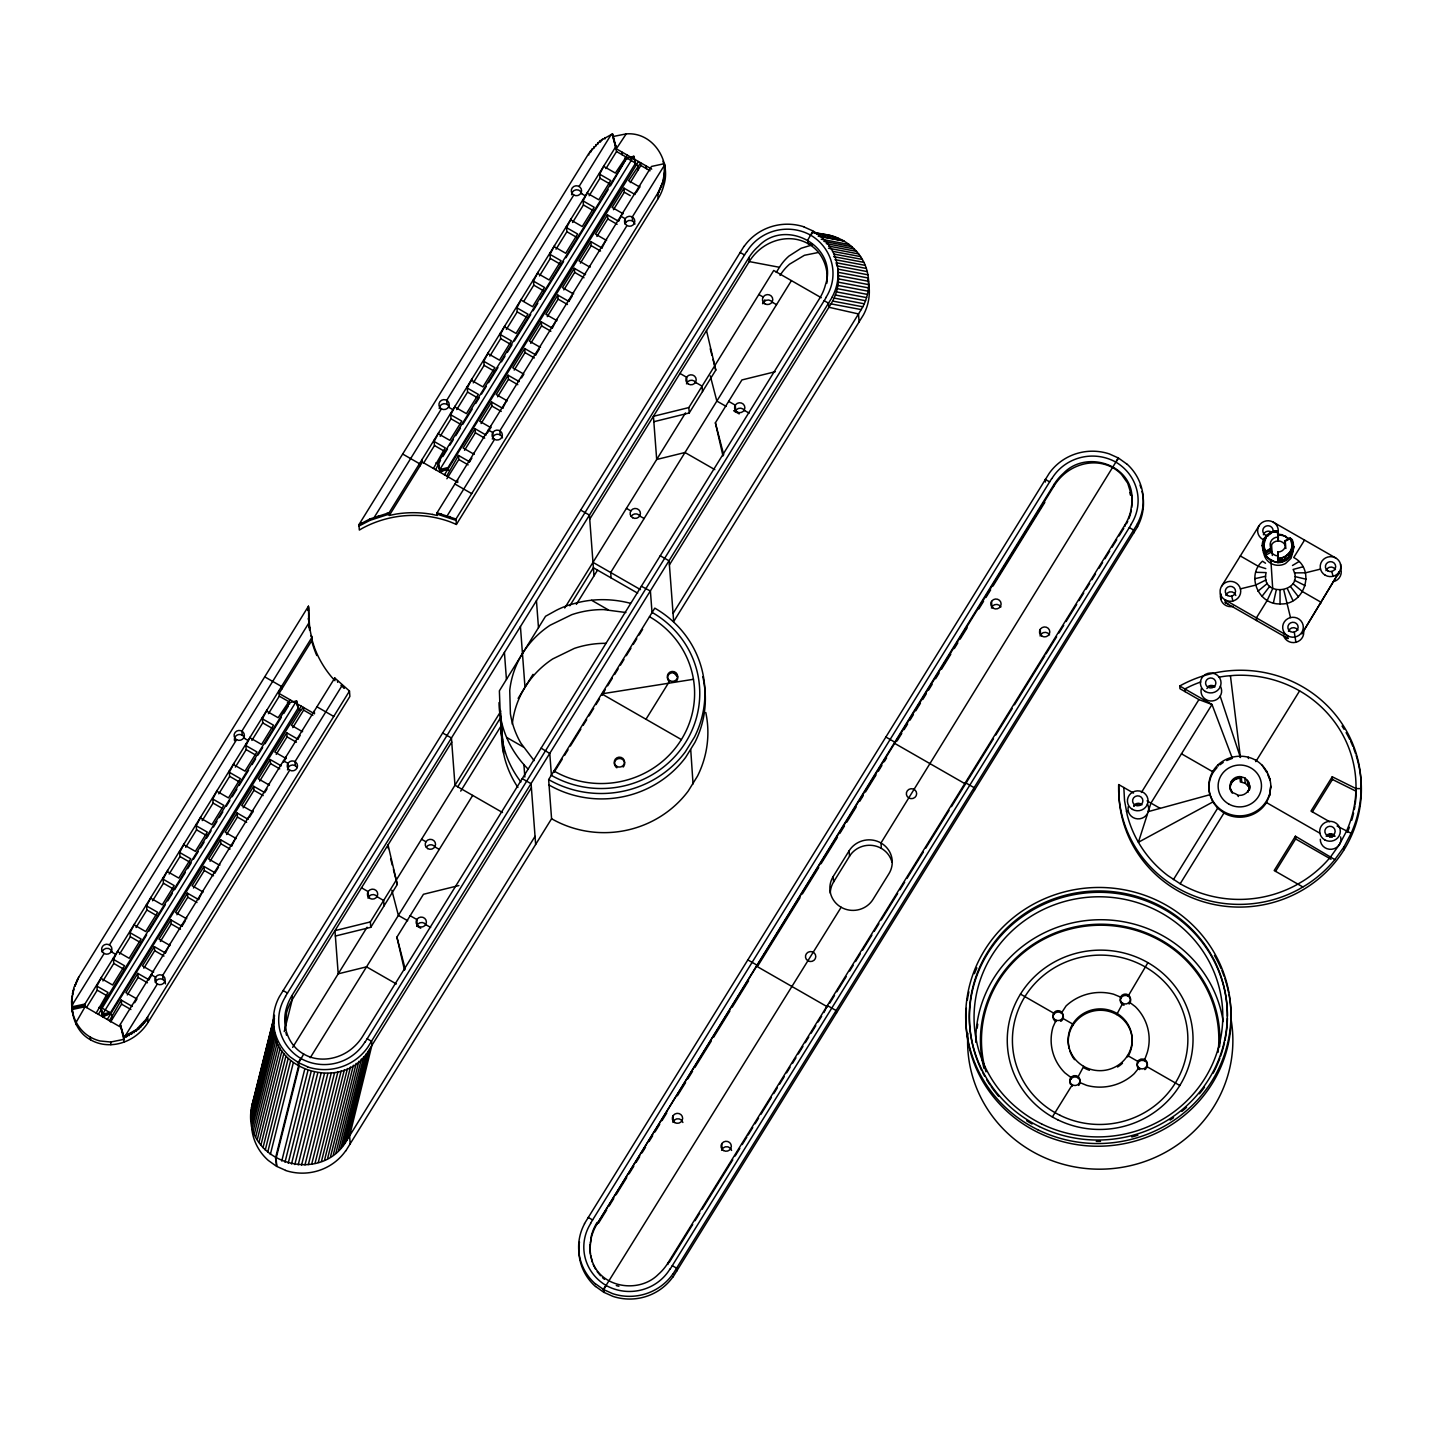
<?xml version="1.0" encoding="UTF-8"?>
<svg xmlns="http://www.w3.org/2000/svg" width="1433" height="1433" viewBox="0 0 1433 1433"><rect width="100%" height="100%" fill="white"/><g stroke="black" fill="none" stroke-linecap="round" stroke-linejoin="round"><path stroke-width="1.5" d="M1278.164 539.13L1278.254 532.771C1272.791 527.254 1261.112 538.414 1262.33 545.848L1263.834 546.313M1238.363 796.533C1237.933 793.201 1230.195 792.933 1232.255 791.553M1232.093 791.643L1231.269 790.586A9.744 9.404 -4.3 0 1 1239.957 776.561L1244.811 777.868L1248.304 781.361A9.744 9.404 -4.3 0 1 1239.635 795.387L1238.255 795.19M1241.444 778.656L1240.047 777.904A9.744 9.404 -4.3 0 0 1231.377 791.93L1232.201 793.004M1249.289 790.246A9.744 9.404 -4.3 0 0 1248.448 783.081L1248.716 786.753L1245.205 783.26L1240.351 781.952L1240.082 778.298A9.744 9.404 -4.3 0 0 1230.463 790.031M1284.702 541.584L1290.327 538.539L1292.118 545.418L1293.677 546.564C1293.533 554.84 1286.207 562.094 1277.931 562.13L1277.752 552.045A7.738 7.47 -4.3 0 0 1284.649 540.922L1290.291 537.859L1290.434 539.757M1278.308 541.155L1278.111 530.873A14.187 13.703 -4.3 0 0 1265.464 551.293L1265.769 555.144L1267.972 558.01L1274.259 561.611L1277.931 562.13M1277.806 552.726L1277.699 558.96C1277.305 564.1 1289.037 560.554 1284.828 557.204L1277.699 558.96L1282.356 560.375L1289.127 556.721L1291.545 553.765L1292.118 545.418M1278.057 537.787L1277.251 530.837M1263.906 551.956A14.706 14.205 -4.3 0 0 1265.303 555.395L1270.605 560.643L1277.931 562.632L1278.039 555.897A7.738 7.47 -4.3 0 1 1270.426 548.337A7.738 7.47 -4.3 0 1 1278.29 540.957L1278.415 534.222L1282.213 534.76L1288.733 538.503M1277.896 554.069L1277.788 560.178L1278.917 561.646M71.847 1005.447L71.74 998.604C70.754 1014.277 75.752 1031.885 90.494 1039.785A36.434 35.162 -4.3 0 0 100.22 1043.654C113.816 1046.95 128.522 1042.418 138.858 1033.247A49.618 47.88 -4.3 0 0 148.101 1022.302L349.885 696.438L349.473 691.046L334.767 677.988L120.3 1024.362L124.331 1041.988M589.984 1244.292L590.36 1254.036M589.984 1248.465L591.327 1235.837A50.603 48.829 -4.3 0 1 597.042 1222.51M605.944 168.61L616.53 151.522L612.518 133.878L600.194 140.792L588.73 153.564L358.931 524.657L359.343 530.067L362.262 528.329A104.269 100.615 -4.3 0 1 450.141 521.845L456.393 524.442L658.159 198.578L657.854 194.53L664.07 178.749L664.428 163.667L651.513 166.443L437.047 512.799L437.262 515.504L432.479 514.429M1132.034 500.422L1131.765 507.425M1133.521 793.076L1118.707 784.585L1118.636 786A121.303 117.058 -4.3 0 0 1298.782 889.356L1305.588 885.379A121.303 117.058 -4.3 0 0 1334.857 859.621L1343.903 846.993L1351.14 833.325A121.303 117.058 -4.3 0 0 1360.759 796.282L1361.153 788.634A121.303 117.058 -4.3 0 0 1181.007 685.279L1179.753 686.013L1179.95 688.7L1198.919 699.591L1211.996 704.499L1232.38 758.362L1226.738 760.529M1219.125 677.146A116.127 112.079 -4.3 0 1 1226.648 676.018L1234.225 675.391A116.127 112.079 -4.3 0 1 1355.994 788.58L1355.618 795.906A116.127 112.079 -4.3 0 1 1346.411 831.373L1339.479 844.449L1330.827 856.558A116.127 112.079 -4.3 0 1 1302.794 881.205L1296.274 885.021A116.127 112.079 -4.3 0 1 1180.183 883.749L1167.698 875.473A116.127 112.079 -4.3 0 1 1127.252 815.108L1124.547 800.689L1123.83 787.523M1329.645 821.754L1310.998 811.06L1332.242 776.776L1355.994 788.58L1355.815 798.611A116.127 112.079 -4.3 0 1 1355.206 804.074M535.046 836.353L346.911 1140.202C319.881 1188.19 238.308 1159.888 252.154 1104.628L274.509 1015.298M531.392 787.756L369.786 1048.759C344.78 1095.403 263.744 1069.681 274.402 1016.427L251.527 1107.852M669.408 564.889L831.015 303.886C837.374 293.604 839.881 280.993 837.714 269.082L867.896 274.796C870.082 286.707 867.574 299.336 861.197 309.6L673.062 613.467M308.597 619.611L308.489 618.286L309.635 628.335L308.453 606.213L78.654 977.306L73.853 987.642L71.847 999.947M308.453 606.213L308.346 610.852L308.238 609.509M500.69 727.068L504.219 750.534L501.102 732.478L500.798 712.9M501.693 728.233L501.586 736.311A77.077 74.373 -4.3 0 0 503.628 753.418L504.541 757.699A103.23 99.629 -4.3 0 0 517.904 787.434M826.859 283.232C828.417 271.482 824.906 258.943 816.631 250.309A37.473 36.165 -4.3 0 0 798.306 239.795C784.388 236.391 769.306 241.013 758.72 250.381A50.603 48.829 -4.3 0 0 749.244 261.576L589.733 519.176M1131.945 503.252L1130.583 511.706A50.603 48.829 -4.3 0 1 1124.869 525.033L667.85 1263.136A50.603 48.829 -4.3 0 1 658.392 1274.313C638.33 1294.626 598.098 1287.353 591.345 1258.102M72.42 1001.237L72.42 1012.2M456.393 524.442L455.981 519.033L657.765 193.168L662.565 182.851L664.679 171.87L664.787 173.232M1304.549 540.098L1293.712 557.544C1316.3 569.116 1304.836 605.729 1280.045 603.902C1258.479 604.887 1245.868 575.529 1262.509 561.199L1265.518 563.223M1271.161 548.911L1265.518 551.974L1263.745 545.095L1265.751 538.271L1264.425 538.199L1271.035 533.309L1270.014 533.434M1303.009 566.769L1293.121 569.456C1305.409 593.011 1259.679 598.295 1266.127 572.591L1255.648 572.286M1293.068 551.293L1290.99 558.368L1285.508 563.509A14.706 14.205 -4.3 0 1 1263.673 550.971M1291.652 550.165L1293.139 550.756L1293.677 546.564M1269.656 795.369L1270.749 786.305L1269.656 795.369L1266.45 802.552A30.971 29.878 -4.3 0 1 1223.961 813.03L1180.183 883.749M590.342 1242.823L591.435 1237.198A50.603 48.829 -4.3 0 1 597.149 1223.854L1054.169 485.769A50.603 48.829 -4.3 0 1 1063.626 474.574C1074.231 465.206 1089.313 460.584 1103.213 463.987A37.473 36.165 -4.3 0 1 1113.19 467.928A37.473 36.165 -4.3 0 1 1121.537 474.502L1127.717 483.208L1131.765 496.212M1291.814 552.117L1288.034 558.225L1291.581 548.946L1293.139 550.756M1273.382 602.988L1276.23 590.091M1131.318 510.255L1130.691 513.05A50.603 48.829 -4.3 0 1 1128.899 518.567M73.961 988.967L72.564 994.43L72.456 993.087M251.115 1111.13L274.008 1019.687M255.307 1095.224L274.473 1018.666M250.918 1114.408L273.81 1022.965M250.954 1117.704L273.846 1026.261M251.223 1120.982L274.097 1029.539M251.689 1124.224L274.581 1032.781M252.387 1127.431L275.279 1035.987M253.301 1130.583L276.175 1039.14M254.411 1133.682L277.303 1042.239M255.755 1136.674L278.629 1045.248M257.277 1139.593L280.169 1048.15M284.236 1031.563L292.225 999.661L451.735 742.061M258.997 1142.406L281.889 1050.962M260.913 1145.092L283.806 1053.649M263.009 1147.654L285.901 1056.211M265.266 1150.072L288.158 1058.629M267.684 1152.329L290.577 1060.886M270.335 1154.496L293.228 1063.053M281.764 1161.052L304.638 1069.609M284.988 1162.253L307.88 1070.809M288.212 1163.238L311.104 1071.794M291.49 1163.99L314.382 1072.547M294.822 1164.545L317.714 1073.102M298.189 1164.886L321.082 1073.442M301.575 1165.011L324.467 1073.568M304.978 1164.922L327.852 1073.478M308.346 1164.617L331.238 1073.174M311.713 1164.098L334.588 1072.654M315.027 1163.363L337.901 1071.938M318.287 1162.432L341.161 1070.988M321.476 1161.285L344.368 1069.842M324.592 1159.942L347.485 1068.499M327.62 1158.419L350.494 1066.976M330.521 1156.7L353.414 1065.256M333.316 1154.801L356.208 1063.358M335.985 1152.723L358.859 1061.28M338.493 1150.484L361.385 1059.041M340.857 1148.102L363.749 1056.658M343.06 1145.576L365.952 1054.133M345.102 1142.907L367.976 1051.482M346.911 1140.202L369.786 1048.759M252.154 1104.628L254.035 1098.287M1179.753 686.013L1211.996 704.499L1150.95 803.089L1138.393 842.264L1212.82 801.978L1217.638 808.212L1223.961 813.03M78.654 977.306L74.928 986.298L74.821 984.973M96.172 1013.095L107.994 992.478L96.925 986.137L101.456 977.306M98.375 1014.349L146.632 934.907M107.224 1019.436L301.217 706.164M109.445 1020.708L121.268 1000.109L132.32 1006.45L132.23 1005.106M433.411 468.448L445.233 447.848L434.163 441.489L438.695 432.676M435.614 469.719L440.522 460.298M444.463 474.789L638.455 161.517M446.684 476.061L458.506 455.461L469.576 461.802L471.887 458.076M303.706 1054.061C288.176 1045.463 281.513 1025.652 286.206 1008.957A50.603 48.829 -4.3 0 1 291.92 995.613L748.94 257.528A50.603 48.829 -4.3 0 1 758.415 246.333C785.409 217.458 838.663 246.243 825.462 284.809A50.603 48.829 -4.3 0 1 819.748 298.154L362.728 1036.238A50.603 48.829 -4.3 0 1 353.27 1047.433C340.123 1059.292 319.398 1063.196 303.706 1054.061L298.709 1062.802L299.013 1066.851L276.121 1158.294L276.73 1166.39L285.597 1170.349M812.583 244.559L808.266 243.753L807.961 239.705L812.977 230.964L804.11 227.005M1126.517 463.808L1118.671 458.202L1115.734 462.304L880.973 842.98A23.233 22.409 -4.3 0 1 888.944 873.7L873.019 899.405A23.233 22.409 -4.3 0 1 841.153 907.268L606.177 1285.24L603.83 1289.682L604.027 1292.387L612.894 1296.363A52.036 50.209 -4.3 0 0 672.883 1276.946M1115.734 462.304L1118.098 457.861L1109.232 453.885A52.036 50.209 -4.3 0 0 1049.225 473.302L584.467 1223.639M603.92 691.333L601.824 695.22L605.317 689.578M549.036 784.997A103.23 99.629 -4.3 0 0 685.673 757.341L694.933 742.384A103.23 99.629 -4.3 0 0 702.779 676.663M832.322 297.025L367.672 1047.433A52.036 50.209 -4.3 0 1 307.522 1066.886M1137.444 523.905L672.793 1274.313M1137.641 526.61L673.008 1277.018M71.883 1005.554L104.125 953.5A5.159 4.98 -4.3 0 0 111.935 949.273A5.159 4.98 -4.3 0 0 104.269 944.866A5.159 4.98 -4.3 0 0 104.125 953.5M109.427 944.92L236.57 739.679A5.159 4.98 -4.3 0 0 244.38 735.451A5.159 4.98 -4.3 0 0 236.732 731.063A5.159 4.98 -4.3 0 0 236.57 739.679M309.009 622.728L241.89 731.117L242.195 735.165M374.3 517.277L441.418 408.871A5.159 4.98 -4.3 0 0 449.228 404.643A5.159 4.98 -4.3 0 0 441.561 400.255A5.159 4.98 -4.3 0 0 441.418 408.871M573.773 195.013A5.159 4.98 -4.3 0 1 573.916 186.397A5.159 4.98 -4.3 0 1 581.583 190.786A5.159 4.98 -4.3 0 1 573.773 195.013L446.72 400.309L447.024 404.357M579.075 186.451L611.3 134.38M76.343 1024.9L76.182 1022.213L85.102 1006.736L84.905 1004.049L311.91 637.416L311.337 635.589L312.018 638.778M432.461 514.429A104.269 100.615 -4.3 0 0 396.278 514.035L389.31 515.432L389.113 512.745L616.118 146.13M118.008 950.581L113.476 959.411L124.546 965.752L112.616 985.008L101.546 978.667M134.559 923.855L130.027 932.686L141.097 939.027L129.167 958.283L118.097 951.924M151.11 897.13L146.578 905.943L157.648 912.302L145.718 931.557L134.648 925.199M167.661 870.386L163.129 879.217L174.181 885.576L162.269 904.814L151.199 898.473M184.212 843.661L179.68 852.492L190.732 858.833L178.82 878.089L167.751 871.748M200.763 816.935L196.231 825.766L207.283 832.107L195.372 851.363L184.302 845.022M217.297 790.21L212.783 799.041L223.835 805.382L211.923 824.638L200.853 818.279M233.848 763.484L229.334 772.297L240.386 778.656L228.474 797.912L217.404 791.553M250.399 736.741L245.885 745.572L256.937 751.931L245.025 771.169L233.955 764.828M266.95 710.016L262.436 718.847L273.488 725.188L261.576 744.444L250.506 738.102M455.246 405.933L450.714 414.764L461.784 421.105L449.855 440.361L438.785 434.02M471.797 379.208L467.265 388.038L478.335 394.38L466.406 413.635L455.336 407.294M488.348 352.482L483.817 361.313L494.887 367.654L482.957 386.91L471.887 380.551M504.9 325.757L500.368 334.57L511.42 340.929L499.508 360.185L488.438 353.826M521.451 299.013L516.919 307.844L527.971 314.203L516.059 333.441L504.989 327.1M538.002 272.288L533.47 281.119L544.522 287.46L532.61 306.716L521.54 300.375M554.535 245.562L550.021 254.393L561.073 260.734L549.161 279.99L538.091 273.649M571.086 218.837L566.572 227.668L577.624 234.009L565.713 253.265L554.643 246.906M587.637 192.112L583.124 200.925L594.176 207.283L582.264 226.539L571.194 220.18M604.189 165.368L599.675 174.199L610.727 180.558L598.815 199.796L587.745 193.455M311.91 637.416L312.107 640.121L279.077 693.465L314.49 713.777L314.275 711.073M389.31 515.432L422.341 462.089L422.144 459.402M86.482 1007.542L97.229 990.185L96.817 984.793M102.943 980.96L113.78 963.46L113.368 958.05M119.494 954.235L130.331 936.734L129.919 931.325M136.045 927.509L146.882 909.991L146.471 904.599M152.597 900.766L163.434 883.265L163.022 877.874M169.148 874.04L179.985 856.54L179.573 851.148M185.699 847.315L196.536 829.814L196.124 824.405M202.25 820.59L213.087 803.089L212.675 797.679M218.801 793.846L229.638 776.346L229.226 770.954M235.352 767.121L246.189 749.62L245.777 744.229M251.903 740.395L262.741 722.895L262.329 717.503M268.455 713.67L279.292 696.169L278.88 690.76M423.631 463.038L434.468 445.538L434.056 440.146M440.182 436.313L451.019 418.812L450.607 413.421M456.733 409.587L467.57 392.087L467.158 386.677M473.284 382.862L484.121 365.361L483.709 359.952M489.835 356.136L500.672 338.618L500.26 333.226M506.386 329.393L517.223 311.892L516.811 306.501M524.012 300.912L533.775 285.167L533.363 279.775M539.489 275.942L550.326 258.442L549.914 253.032M556.04 249.217L566.877 231.716L566.465 226.307M572.591 222.473L583.428 204.973L583.016 199.581M589.142 195.748L599.979 178.247L599.567 172.856M290.147 699.806L278.127 717.718L267.057 711.377M627.385 155.176L615.366 173.071L604.296 166.73M292.78 727.624L303.617 710.123L303.42 707.436L300.661 710.374L298.458 709.102L296.577 700.916L289.502 702.672L100.829 1007.381L102.8 1016.893L109.786 1013.794L111.989 1015.066L112.293 1019.114M449.228 470.436L447.024 469.164L440.038 472.245L438.068 462.734L626.74 158.024L633.816 156.287L635.697 164.455L637.9 165.726L638.204 169.775M148.978 931.128L165.386 904.635M167.733 900.838L172.408 893.278M174.754 889.499L185.305 872.464M187.651 868.667L191.162 862.988M193.509 859.209L198.202 851.632M200.548 847.852L204.059 842.174M206.406 838.395L211.081 830.818M213.427 827.038L216.938 821.36M219.285 817.58L222.814 811.902M226.324 806.224L229.835 800.545M232.182 796.748L236.875 789.189M239.204 785.391L248.59 770.255M252.101 764.577L255.611 758.899M257.958 755.119L262.651 747.542M264.998 743.763L281.405 717.27M283.752 713.491L288.427 705.914M442.851 456.5L447.544 448.941M449.89 445.161L453.401 439.483M455.748 435.686L460.441 428.127M462.787 424.329L472.156 409.193M475.666 403.515L479.195 397.837M481.524 394.057L486.217 386.48M488.563 382.701L497.932 367.565M501.46 361.886L504.971 356.208M507.318 352.411L511.993 344.851M514.34 341.054L530.747 314.561M533.094 310.782L537.787 303.205M540.116 299.425L563.563 261.576M565.91 257.797L608.094 189.658M610.44 185.878L626.74 158.024L635.589 163.111L447.024 469.164L439.949 470.902L438.176 464.077L435.954 462.805M298.351 707.741L109.786 1013.794L102.71 1015.549L100.937 1008.725L98.716 1007.453M152.346 974.118L148.871 979.724L137.819 973.383L125.889 992.621L136.959 998.98L134.648 1002.706M169.954 944.168L165.422 952.999L154.37 946.64L142.44 965.896L153.51 972.255L153.403 970.893M185.448 920.649L181.973 926.255L170.921 919.914L158.991 939.17L170.061 945.511M203.056 890.717L198.524 899.53L187.472 893.189L175.542 912.445L186.612 918.786L186.505 917.442M218.55 867.198L215.075 872.804L204.023 866.463L192.094 885.701L203.164 892.06M236.158 837.248L231.627 846.079L220.575 839.72L208.645 858.976L219.715 865.335L219.607 863.974M248.088 817.992L248.178 819.354L237.126 812.995L225.196 832.251L236.266 838.592M267.04 788.884L264.729 792.61L253.677 786.269L241.747 805.525L252.817 811.866L249.342 817.473M281.19 764.541L281.28 765.885L270.228 759.544L258.298 778.8L269.368 785.141L269.261 783.797M300.142 735.416L297.831 739.159L286.761 732.818L274.849 752.056L285.919 758.415L283.591 762.159M300.661 710.374L291.401 725.331L302.47 731.69L302.363 730.328M486.02 433.733L486.109 435.077L475.057 428.736L463.128 447.992L474.198 454.333L474.09 452.989M507.192 399.52L502.661 408.351L491.609 402.01L479.679 421.248L490.749 427.607L487.274 433.214M519.122 380.264L519.212 381.626L508.16 375.267L496.23 394.523L507.3 400.882M539.238 349.276L535.763 354.9L524.711 348.541L512.781 367.797L523.851 374.138L521.54 377.882M556.846 319.344L552.314 328.157L541.262 321.816L529.332 341.072L540.402 347.413L540.295 346.07M572.34 295.825L568.865 301.432L557.813 295.091L545.883 314.346L556.953 320.687M585.327 273.363L585.416 274.706L574.364 268.347L562.435 287.603L573.505 293.962L573.397 292.601M606.499 239.15L601.967 247.981L590.915 241.622L578.986 260.878L590.056 267.219L589.948 265.875M623.05 212.424L618.519 221.237L607.467 214.896L595.537 234.152L606.607 240.493M634.98 193.168L635.07 194.512L624.018 188.171L612.088 207.427L623.158 213.768M110.538 1021.98L121.572 1004.157L121.268 1000.109M127.286 994.932L138.123 977.431L137.819 973.383M143.837 968.189L154.674 950.688L154.37 946.64M160.389 941.463L171.226 923.963L170.921 919.914M176.94 914.738L187.777 897.237L187.472 893.189M193.491 888.012L204.328 870.512L204.023 866.463M210.042 861.287L220.879 843.768L220.575 839.72M226.593 834.543L237.43 817.043L237.126 812.995M243.144 807.818L253.981 790.317L253.677 786.269M259.678 781.092L270.532 763.592L270.228 759.544M276.229 754.367L287.066 736.867L286.761 732.818M446.881 478.765L458.811 459.509L458.506 455.461M464.525 450.284L475.362 432.784L475.057 428.736M481.076 423.559L491.913 406.058L491.609 402.01M497.627 396.816L508.464 379.315L508.16 375.267M514.178 370.09L525.015 352.59L524.711 348.541M530.729 343.365L541.567 325.864L541.262 321.816M547.281 316.639L558.118 299.139L557.813 295.091M563.832 289.914L574.669 272.395L574.364 268.347M580.383 263.17L591.22 245.67L590.915 241.622M596.934 236.445L607.771 218.944L607.467 214.896M613.467 209.72L624.304 192.219L624.018 188.171M630.287 182.582L640.856 165.494L640.658 162.789L628.639 180.683L639.709 187.042L636.234 192.649M125.119 1036.095L157.343 984.023A5.159 4.98 -4.3 0 0 165.153 979.796A5.159 4.98 -4.3 0 0 157.487 975.407A5.159 4.98 -4.3 0 0 157.343 984.023M289.699 770.166A5.159 4.98 -4.3 0 1 289.86 761.55A5.159 4.98 -4.3 0 1 297.527 765.939A5.159 4.98 -4.3 0 1 289.699 770.166L162.645 975.461L162.95 979.509M342.254 685.279L295.019 761.604L295.323 765.652M447.275 515.665L494.546 439.358A5.159 4.98 -4.3 0 0 502.356 435.13A5.159 4.98 -4.3 0 0 494.69 430.742A5.159 4.98 -4.3 0 0 494.546 439.358M626.991 225.554A5.159 4.98 -4.3 0 1 627.135 216.92A5.159 4.98 -4.3 0 1 634.801 221.327A5.159 4.98 -4.3 0 1 626.991 225.554L499.848 430.796L500.153 434.844M120.515 1027.049L85.102 1006.736L72.205 1009.495C73.71 1020.815 80.302 1031.455 90.351 1037.116A36.434 35.162 -4.3 0 0 100.059 1040.967L110.699 1042.024L124.169 1039.301L123.919 1036.596L136.242 1029.682L146.112 1019.311L349.473 691.046M285.436 996.401L746.575 251.653M292.637 1047.416L367.063 927.241M335.358 936.036L370.771 927.312L370.359 921.921L500.905 711.073M564.727 608.004L685.529 412.901M653.842 421.714L689.237 412.973L688.825 407.581L773.73 270.461L821.252 297.724M370.771 927.312L397.299 884.448L388.038 844.915L388.307 848.515M457.736 786.824L501.317 716.464M569.85 605.783L593.387 567.755L637.649 593.155M689.237 412.973L715.784 370.108L706.523 330.593M776.256 272.431L779.445 267.29A50.603 48.829 -4.3 0 1 788.902 256.113L801.137 248.267L812.027 244.971M460.709 791.123L500.744 726.477M518.137 698.373L533.004 674.352M576.335 604.386L597.525 570.155M762.571 303.617L764.9 299.855M310.262 1057.715L472.693 795.405M791.428 280.617L610.691 572.519L611.103 577.911M404.518 970.266L396.905 937.146L423.452 894.282L458.847 885.558M722.984 455.945L715.389 422.807L741.918 379.942L775.235 371.72M365.11 1042.096L826.232 297.365M548.642 779.588L654.791 608.147A103.23 99.629 -4.3 0 1 694.521 736.992L685.279 751.931A103.23 99.629 -4.3 0 1 548.642 779.588L551.58 818.727L345.711 1151.004M554.052 772.369L562.202 759.203M564.53 755.424L568.023 749.781M570.37 746.02L580.849 729.092M583.177 725.331L586.67 719.671M588.999 715.909L593.656 708.386M596.003 704.624L599.496 698.982M607.646 685.816L612.303 678.275M614.632 674.513L618.125 668.871M620.471 665.109L623.964 659.467M626.293 655.705L630.95 648.182M633.279 644.402L636.771 638.76M639.1 634.998L642.593 629.356M645.978 719.259L669.856 680.693A5.159 4.98 -4.3 0 0 677.666 676.448A5.159 4.98 -4.3 0 0 670.017 672.059A5.159 4.98 -4.3 0 0 669.856 680.693M551.58 818.727A103.23 99.629 -4.3 0 0 688.216 791.07L697.477 776.131A103.23 99.629 -4.3 0 0 705.788 712.523M590.557 1223.28L1051.697 478.55M1132.034 498.971C1132.733 464.543 1086.268 449.407 1063.537 473.23A50.603 48.829 -4.3 0 0 1054.061 484.408L597.149 1223.854M598.421 1223.298L606.678 1209.971M609.025 1206.174L613.736 1198.561M616.1 1194.746L626.705 1177.621M629.069 1173.824L633.78 1166.211M636.127 1162.396L639.673 1156.682M642.02 1152.884L645.567 1147.17M649.095 1141.456L652.642 1135.76M654.988 1131.945L659.699 1124.332M662.064 1120.534L666.775 1112.922M677.379 1095.797L685.547 1082.614M687.876 1078.834L692.551 1071.293M694.88 1067.513L711.234 1041.128M713.562 1037.349L729.899 1010.964M732.245 1007.184L748.581 980.799M757.932 965.717L800.026 897.721M802.373 893.941L818.745 867.484M821.073 863.705L837.445 837.266M839.792 833.487L844.467 825.945M846.813 822.166L856.164 807.048M859.675 801.387L863.185 795.709M865.514 791.93L876.047 774.931M878.393 771.169L881.886 765.491M884.233 761.711L886.579 757.932M897.094 740.951L901.769 733.409M904.098 729.63L907.608 723.987M909.937 720.208L913.43 714.548M915.777 710.786L920.434 703.245M922.78 699.465L926.273 693.805M928.62 690.043L932.113 684.383M935.624 678.723L939.117 673.08M941.463 669.301L950.795 654.218M954.288 648.558L957.799 642.915M960.128 639.136L967.132 627.833M978.846 608.918L983.557 601.305M985.922 597.507L990.633 589.894M992.979 586.079L1044.836 502.338M830.28 893.135A23.233 22.409 -4.3 0 1 833.594 881.958L833.182 876.548L849.106 850.844A23.233 22.409 -4.3 0 1 880.973 842.98L881.367 848.372M833.594 881.958L849.518 856.235L849.106 850.844M669.139 1262.58L692.694 1224.516M695.059 1220.719L699.77 1213.106M702.134 1209.291L732.765 1159.799M735.129 1156.001L739.84 1148.388M742.204 1144.573L746.915 1136.96M748.08 1135.079L752.755 1127.538M755.084 1123.777L758.594 1118.116M760.923 1114.337L771.42 1097.373M773.766 1093.612L777.259 1087.952M779.606 1084.172L784.263 1076.631M786.61 1072.869L790.102 1067.209M792.449 1063.447L795.942 1057.787M798.271 1054.007L802.946 1046.466M805.274 1042.705L808.785 1037.044M811.114 1033.265L815.789 1025.723M818.118 1021.962L821.628 1016.302M823.957 1012.54L827.36 1005.536L836.209 1010.605L836.424 1013.31M829.797 1003.1L834.49 995.541M836.818 991.761L846.169 976.661M849.679 970.983L853.19 965.323M855.537 961.543L860.212 953.984M862.559 950.222L871.909 935.104M874.237 931.325L878.931 923.766M881.259 919.986L897.631 893.547M899.978 889.768L904.653 882.209M906.999 878.447L923.371 851.99M925.7 848.211L949.094 810.433M951.44 806.672L993.481 738.747M995.828 734.986L1012.164 708.583M1014.492 704.821L1044.854 655.795M1046.018 653.914L1056.623 636.771M1058.987 632.974L1063.698 625.361M1066.062 621.546L1076.667 604.421M1079.013 600.624L1083.724 593.011M1086.089 589.196L1089.617 583.482M1091.982 579.684L1095.511 573.97M1099.057 568.256L1102.586 562.56M1104.95 558.745L1109.661 551.132M1112.008 547.334L1116.737 539.722M1119.083 535.906L1123.794 528.293M670.232 1268.993L1131.353 524.263M1221.561 586.258L1259.088 525.642M1270.874 560.213L1272.701 588.641L1267.202 600.427L1256.401 617.856L1256.598 620.561M1278.111 530.873L1278.397 534.724L1285.723 536.211M1141.402 792.485L1198.919 699.591M1205.35 700.701L1206.013 699.626M1301.952 633.673L1339.389 571.695L1301.952 633.673A10.318 9.959 -4.3 0 0 1303.027 631.272M1173.43 879.611L1217.638 808.212M1299.606 690.885L1255.81 761.604L1255.72 760.242C1241.533 752.074 1221.901 756.749 1213.232 770.739L1213.339 772.082A30.971 29.878 -4.3 0 0 1209.864 794.724L1212.82 801.978M1052.377 1116.934L1072.278 1084.799A5.159 4.98 -4.3 0 0 1079.354 1083.043L1079.891 1081.843A5.159 4.98 -4.3 0 0 1071.347 1076.953L1070.612 1079.318A5.159 4.98 -4.3 0 0 1070.523 1084.297M1083.688 1066.367A32.01 30.881 -4.3 0 1 1084.602 1012.862A32.01 30.881 -4.3 0 1 1132.142 1040.143A32.01 30.881 -4.3 0 1 1083.688 1066.367L1077.688 1077.58M1122.702 1003.351L1116.701 1014.564M1147.923 962.636L1128.111 996.132A5.159 4.98 -4.3 0 1 1129.885 1002.957L1129.043 1003.978M1334.857 859.621L1295.414 836.227L1274.188 870.53L1302.866 886.973M1275.513 871.425L1295.629 838.932L1295.414 836.227M1312.323 811.956L1332.439 779.462L1332.242 776.776M120.408 1025.706L124.062 1037.958L138.553 1029.199L146.22 1020.654L147.706 1016.928M632.544 158.132L616.315 148.817L626.221 133.896C653.143 131.675 671.54 161.248 663.748 185.538A49.618 47.88 -4.3 0 1 658.159 198.578M743.996 246.333L279.345 996.741A52.036 50.209 -4.3 0 0 290.183 1056.945L298.709 1062.802L307.576 1066.761M810.612 235.406L813.568 231.304L821.396 236.929A52.036 50.209 -4.3 0 1 832.197 296.953M301.055 1058.36L298.118 1062.462L298.422 1066.51L275.53 1157.954L276.73 1166.39M606.177 1285.24L603.239 1289.36L604.027 1292.387M1261.936 596.415L1269.71 586.348M1284.828 557.204L1290.094 552.242L1291.581 554.231L1290.184 553.443M1217.101 767.479L1213.339 772.082L1181.473 753.794M1129.777 1001.613L1128.935 1002.634A5.159 4.98 -4.3 0 1 1120.391 997.726L1120.928 996.526A5.159 4.98 -4.3 0 1 1128.004 994.789A5.159 4.98 -4.3 0 1 1129.777 1001.613L1129.885 1002.957M1070.612 1079.318L1071.436 1078.297A5.159 4.98 -4.3 0 1 1079.998 1083.205M1262.903 542.122L1265.751 538.271M1257.905 591.22L1267.417 583.374M1264.425 538.199L1268.062 535.458L1266.879 535.691M1219.985 764.774L1223.227 762.428M1292.476 565.498L1298.997 561.557M358.931 524.657L369.983 518.943L389.113 512.745M359.038 526.018L370.09 520.304L389.203 514.089M1265.464 551.293L1271.107 548.248A7.738 7.47 -4.3 0 1 1278.003 537.106M1265.303 555.395L1271.393 552.099M1247.319 780.376L1247.892 785.678M1247.427 781.719L1248.412 782.705A9.744 9.404 -4.3 0 1 1249.271 789.852M1264.157 548.66L1262.742 549.126L1263.53 552.869L1265.608 553.192L1271.268 550.272M1266.002 579.935L1255.433 585.183L1240.423 588.856M616.315 148.817L612.697 136.583L626.221 133.896M1209.864 794.724L1148.263 811.615A10.318 9.959 -4.3 0 0 1147.367 804.038M630.377 158.508L633.923 157.63L635.697 164.455L633.816 156.287L439.841 469.558L440.038 472.245M688.825 407.581L653.43 416.304L656.69 459.491L684.992 452.506L714.816 469.612M446.917 467.803L439.841 469.558L438.068 462.734M1320.527 569.098L1305.481 572.806L1294.536 572.895M370.359 921.921L334.964 930.644L338.206 973.831L366.526 966.845L396.35 983.952M1278.881 561.181L1282.356 560.375L1277.788 560.178L1281.46 559.748L1282.392 560.84M1254.663 578.735L1265.572 576.263M84.995 1005.393L72.098 1008.133L72.008 1006.808L84.905 1004.049M1277.287 531.303L1273.65 532.019L1278.164 531.553L1273.615 531.553M1262.33 545.848L1263.745 545.095M693.447 679.296L601.717 693.859L681.374 739.571A92.912 89.652 -4.3 0 0 649.489 616.709M1236.518 778.137L1240.548 777.671M1126.463 811.526L1128.326 811.4M818.207 252.513L804.415 255.289L789.511 264.209A50.603 48.829 -4.3 0 0 780.054 275.387M1262.867 541.656L1264.282 541.567M1355.994 788.58L1361.153 788.634M818.01 234.009C841.493 233.669 864.063 251.366 867.896 274.796M1291.796 543.071L1293.265 543.286L1290.327 538.539L1292.279 539.56L1293.265 543.286M812.995 232.164L831.391 235.8M812.762 232.504L821.396 234.134M815.198 233.095L834.615 236.767M816.273 233.884L837.839 237.968M819.748 236.248L843.464 240.726M818.171 236.176L844.055 241.066M821.216 239.221L849.267 244.524M823.868 241.371L851.901 246.691M826.286 243.646L854.319 248.948M828.543 246.064L856.576 251.366M828.489 248.214L858.672 253.928M832.555 251.312L860.588 256.614M834.275 254.125L862.308 259.427M833.648 256.614L863.848 262.346M834.973 259.624L865.174 265.356M866.302 268.437L836.102 262.723L837.015 265.875L867.198 271.589M838.18 272.324L868.38 278.038M838.43 275.602L868.631 281.316M779.445 267.29L749.244 261.576L748.94 257.528M838.466 278.88L868.667 284.612M838.287 282.176L868.47 287.89M837.875 285.436L868.076 291.168M837.248 288.678L867.449 294.41M836.406 291.884L866.607 297.598M835.349 295.019L865.55 300.733M834.096 298.082L864.278 303.796M832.627 301.073L862.827 306.787M831.015 303.886L861.197 309.6M437.047 512.799L455.981 519.033M630.484 603.311C611.64 598.331 591.399 598.367 572.716 604.01A77.077 74.373 -4.3 0 0 556.111 610.422L545.543 616.28L499.383 690.831L500.565 722.823M625.881 612.518L603.669 609.598A92.912 89.652 -4.3 0 0 571.803 614.667L550.111 625.236A92.912 89.652 -4.3 0 0 509.736 690.437L510.399 713.849A92.912 89.652 -4.3 0 0 520.913 743.225L534.151 760.654M437.155 514.16L456.088 520.394M1294.984 576.585L1306.251 579.254M1292.208 546.618L1293.712 547.03L1293.229 542.82L1291.688 541.853M1265.787 568.614L1258.317 566.304L1240.333 555.95M1351.14 833.325L1337.096 826.035M641.357 586.258L650.403 591.023L652.033 612.625M1332.439 779.462L1356.191 791.285M1294.411 580.24L1305.266 585.685M471.708 493.633L454.888 483.996M264.711 676.842L281.531 686.479L281.728 689.183M1273.256 522.149L1335.843 558.046M634.031 158.973L651.728 169.13M616.53 151.522L627.582 157.863M640.856 165.494L650.08 170.778M624.627 158.114L626.848 159.368M740.091 252.441L744.515 254.984M824.172 300.697L828.614 303.223L828.919 307.271L858.51 313.952L859.119 322.067M599.979 178.247L609.562 183.746M624.304 192.219L630.215 195.605M758.827 294.517L763.198 297.025M772.047 302.112L776.543 304.674M580.849 193.276L585.327 195.837M620.74 216.15L625.218 218.73L625.522 222.778M583.428 204.973L593.011 210.472M607.771 218.944L617.104 224.3M1049.637 481.864L1045.212 479.339L1045.409 482.025M1129.294 527.577L1133.736 530.12L1133.933 532.825M1225.305 602.594L1287.891 638.509L1287.694 635.822A10.318 9.959 -4.3 0 1 1287.998 618.554A10.318 9.959 -4.3 0 1 1303.313 627.349A10.318 9.959 -4.3 0 1 1287.694 635.822L1225.108 599.908A10.318 9.959 -4.3 0 1 1225.394 582.64A10.318 9.959 -4.3 0 1 1240.727 591.435A10.318 9.959 -4.3 0 1 1225.108 599.908L1225.305 602.594A10.318 9.959 -4.3 0 0 1227.776 603.615M566.877 231.716L576.46 237.215M591.22 245.67L600.552 251.044M550.326 258.442L561.378 264.783M574.669 272.395L584.001 277.769M533.775 285.167L543.358 290.666M558.118 299.139L567.45 304.495M679.976 373.44L686.604 377.255L687.016 382.647M695.471 382.342L702.098 386.14L702.51 391.549M728.663 401.383L735.29 405.181L735.702 410.59M744.139 410.268L749.119 413.116M726.173 406.417L716.84 401.079L710.302 375.876M733.624 410.698L739.213 413.904M517.223 311.892L526.807 317.392M541.567 325.864L550.899 331.22M500.672 338.618L510.255 344.135M525.015 352.59L534.348 357.945M1266.45 802.552L1319.865 833.2M484.121 365.361L493.704 370.86M508.464 379.315L517.797 384.689M1295.629 838.932L1331.024 859.245M467.57 392.087L477.153 397.586M491.913 406.058L501.245 411.414M1147.081 800.868L1160.139 808.355M626.436 508.357L630.842 510.882M639.691 515.97L644.134 518.513M448.493 407.133L452.918 409.677M488.331 429.99L492.773 432.533L493.077 436.581M451.019 418.812L460.602 424.311M475.362 432.784L484.694 438.14M580.58 510.041L589.429 515.128L593.996 575.851M660.255 555.753L669.104 560.84L673.671 621.564L863.436 314.884A52.036 50.209 -4.3 0 0 867.825 279.686M434.468 445.538L444.051 451.037M458.811 459.509L468.143 464.865M422.341 462.089L457.754 482.419L457.539 479.715M592.993 562.363L640.497 589.626M402.673 454.028L419.493 463.683L419.69 466.388M885.701 736.938L894.55 742.025L894.658 743.369L965.466 783.994M965.376 782.651L974.225 787.72L974.422 790.425M591.596 600.284L608.255 609.831M1020.475 994.09L1053.667 1013.131A5.159 4.98 -4.3 0 1 1060.76 1011.376L1061.817 1012.182A5.159 4.98 -4.3 0 1 1056.676 1020.457L1055.44 1019.956A5.159 4.98 -4.3 0 1 1053.667 1013.131L1053.774 1014.474A5.159 4.98 -4.3 0 0 1055.548 1021.299M1062.534 1018.2L1072.708 1024.04L1072.798 1025.401M1179.807 1085.497L1146.615 1066.457A5.159 4.98 -4.3 0 1 1139.54 1068.194L1138.483 1067.388A5.159 4.98 -4.3 0 1 1143.606 1059.112L1144.842 1059.632A5.159 4.98 -4.3 0 1 1146.615 1066.457L1146.722 1067.8A5.159 4.98 -4.3 0 0 1147.242 1066.6M506.673 737.44L523.332 747.005M442.582 732.926L451.431 738.013L454.978 785.23L502.499 812.511M522.239 778.638L531.088 783.708L535.655 844.449M316.944 706.791L333.746 716.446M747.704 959.823L756.552 964.893L756.66 966.254L827.468 1006.88M279.292 696.169L288.499 701.454M303.617 710.123L312.842 715.425M287.388 702.743L289.609 704.015L289.502 702.672M262.741 722.895L272.324 728.394M287.066 736.867L296.416 742.222M421.535 839.236L425.959 841.78M434.808 846.849L439.25 849.411M243.664 737.941L248.088 740.485M283.501 760.798L287.926 763.341L288.23 767.389M246.189 749.62L255.396 754.904M270.532 763.592L279.74 768.876M229.638 776.346L238.845 781.648M253.981 790.317L263.188 795.602M361.492 887.779L368.138 891.595L368.55 896.986M376.986 896.664L383.632 900.479L384.026 905.871M410.178 915.723L416.824 919.52L417.236 924.93M425.673 924.607L430.652 927.456M213.087 803.089L222.294 808.373M237.43 817.043L246.637 822.345M407.688 920.756L398.374 915.4L391.836 890.198M417.003 926.094L420.729 928.244M196.536 829.814L207.588 836.156M220.879 843.768L230.086 849.07M179.985 856.54L189.192 861.824M204.328 870.512L213.535 875.796M163.434 883.265L174.486 889.624M187.777 897.237L196.984 902.521M146.882 909.991L156.107 915.293M171.226 923.963L180.433 929.247M283.071 990.543L287.496 993.069M367.153 1038.782L371.577 1041.325L371.881 1045.374L349.598 1135.85L350.207 1143.946M130.331 936.734L139.915 942.233M154.674 950.688L164.007 956.062M588.193 1217.423L592.617 1219.967M672.274 1265.679L676.698 1268.223L676.913 1270.91M111.201 951.745L115.679 954.324M151.092 974.637L155.57 977.199L155.875 981.247M113.78 963.46L123.363 968.959M138.123 977.431L147.456 982.787M97.229 990.185L106.812 995.684M121.572 1004.157L130.905 1009.513M603.436 1292.047L595.591 1286.44M276.139 1166.05L268.293 1160.425A52.036 50.209 -4.3 0 1 251.581 1125.801M1285.473 536.641L1288.374 538.844M1255.72 760.242C1265.339 765.867 1271.053 776.561 1270.856 787.648M541.137 748.133L549.788 753.525L551.4 775.11M595.394 1283.735L603.83 1289.682L612.679 1293.659A52.036 50.209 -4.3 0 0 672.686 1274.242M1292.888 583.661L1302.597 591.668L1320.617 602.003L1320.724 603.365M340.947 685.332L344.26 688.342L344.153 686.998M1286.028 559.443L1284.917 558.404L1285.061 560.357M527.935 768.93C514.572 755.496 504.846 738.3 501.084 719.671A77.077 74.373 -4.3 0 1 499.042 702.564M334.982 680.693L331.722 677.146A104.269 100.615 -4.3 0 1 314.132 646.695L312.107 640.121M600.57 1275.746L597.185 1271.626M1287.801 555.055L1289.127 556.721M1263.727 550.791L1265.608 553.192M1290.506 586.563L1298.405 596.791M595.716 1269.387L593.244 1264.587M1281.371 558.53L1282.356 560.375M1287.407 588.784L1293.014 600.696M1267.703 774.465L1269.925 779.91L1269.835 778.549M1264.408 551.83L1265.769 555.144M1220.182 696.133L1240.405 757.43L1240.297 756.069M592.259 1262.061L590.718 1255.415M662.977 161.248L663.766 163.792M504.004 747.829L506.297 755.227A103.23 99.629 -4.3 0 0 520.931 781.97M297.348 705.448L298.458 709.102L296.685 702.277M612.518 133.878L616.226 147.474M120.3 1024.362L123.919 1036.596M1331.794 571.445L1333.048 576.281M1290.488 617.587L1283.843 590.181M1294.25 632.06L1295.916 642.289A10.318 9.959 -4.3 0 1 1283.395 635.106M1231.664 596.164L1232.917 600.982M710.249 348.774L711.896 355.187M713.007 359.45L715.784 370.108M715.389 422.807L723.701 454.798M390.654 858.851L392.32 865.245M393.43 869.526L397.299 884.448M396.905 937.146L405.217 969.138M1130.78 492.146L1131.407 494.815M285.901 1032.584L286.528 1035.253M1129.795 492.45L1130.404 495.066M309.528 626.991L311.445 636.933M590.808 1256.777L589.984 1249.916M1230.428 675.713L1240.405 757.43M1262.294 545.382L1262.778 549.591L1265.518 551.974L1263.53 552.869M285.436 1029.843L286.51 1013.006A50.603 48.829 -4.3 0 1 292.225 999.661L291.92 995.613M664.428 163.667L664.876 170.473L664.554 165.046L632.293 216.974L632.598 221.022M71.74 1004.103L72.008 1006.808M337.543 680.997L337.651 682.323M146.112 1019.311L146.22 1020.654M144.393 1021.622L144.5 1022.965M142.53 1023.825L142.637 1025.15M140.541 1025.903L140.649 1027.246M138.446 1027.855L138.553 1029.199M136.242 1029.682L136.35 1031.026M133.932 1031.366L134.039 1032.709M131.531 1032.906L131.639 1034.25M129.06 1034.304L129.167 1035.647M126.516 1035.522L126.623 1036.865M77.221 979.796L77.328 981.121M75.949 982.339L76.056 983.683M73.065 990.346L73.173 991.69M72.008 995.845L72.116 997.189M71.65 1001.362L71.757 1002.706M1340.554 564.154L1340.948 569.546A10.318 9.959 -4.3 0 1 1333.442 581.673M1343.903 846.993L1344.1 849.697M1284.649 540.922L1284.953 544.97M1281.46 559.748L1281.604 561.7M1277.752 552.045L1278.057 556.094M1271.537 544.827L1272.343 555.467M1271.107 548.248L1271.411 552.296M1266.862 771.312L1266.951 772.656L1262.043 765.079M1248.304 757.179L1248.394 758.541M1248.143 790.765L1248.25 792.109M1244.811 777.868L1245.205 783.26M1241.318 776.74L1241.73 782.328M1220.397 593.799L1220.809 599.191M1231.431 781.164L1231.556 782.902M1218.265 764.595L1218.372 765.939M1185.073 691.637L1184.858 688.933L1190.268 686.228A116.127 112.079 -4.3 0 1 1200.8 681.965M1124.869 525.033L1124.977 526.395M1144.322 1060.725L1147.278 1052.556A49.027 47.325 -4.3 0 0 1135.384 1006.7L1129.365 1002.115L1129.473 1003.476M1118.707 784.585L1118.833 788.705A121.303 117.058 -4.3 0 0 1256.884 905.871A121.303 117.058 -4.3 0 0 1356.155 755.46M1139.54 1068.194L1139.629 1069.555L1138.572 1068.749A5.159 4.98 -4.3 0 1 1143.713 1060.474L1144.949 1060.975A5.159 4.98 -4.3 0 1 1147.457 1065.328M1139.11 1069.143L1139.002 1067.8L1134.237 1073.639A49.027 47.325 -4.3 0 1 1086.68 1085.372L1079.622 1082.452L1079.461 1084.405A5.159 4.98 -4.3 0 1 1078.619 1085.426M1137.856 1062.731L1137.766 1061.369L1127.574 1055.53L1127.681 1056.891A32.01 30.881 -4.3 0 0 1104.95 1010.57A32.01 30.881 -4.3 0 0 1069.215 1048.795M1120.767 998.479L1120.66 997.135L1113.62 994.215A49.027 47.325 -4.3 0 0 1066.062 1005.948L1061.387 1013.131M1054.061 484.408L1054.169 485.769M1040.215 629.374L1040.627 634.783M1072.386 1086.142L1072.278 1084.799A5.159 4.98 -4.3 0 1 1070.505 1077.974M1071.024 1078.816L1070.917 1077.455L1064.916 1072.869A49.027 47.325 -4.3 0 1 1053.004 1027.031L1056.067 1020.206L1056.157 1021.55M991.529 601.448L991.941 606.84M721.73 1143.713L722.142 1149.123M690.742 749.871L693.053 783.976M646.193 165.959L646.39 168.664M639.602 185.699L639.709 187.042M621.85 151.988L622.047 154.692M612.59 135.239L612.697 136.583M618.429 219.894L618.519 221.237M673.062 1115.788L673.456 1121.179M601.878 246.619L601.967 247.981M667.85 1263.136L667.957 1264.479M568.776 300.088L568.865 301.432M552.224 326.814L552.314 328.157M535.673 353.539L535.763 354.9M536.444 600.696L538.486 627.69M520.43 626.561L524.997 687.285M502.571 407.008L502.661 408.351M523.905 764.559L524.854 777.062M490.641 426.246L490.749 427.607M504.416 652.445L506.44 679.421M501.084 719.671L502.607 739.93M503.019 745.321L503.628 753.418M500.439 718.381L500.851 723.79M501.711 735.702L502.123 741.094M501.586 736.311L500.977 728.215L501.102 732.478M469.469 460.459L469.576 461.802M334.767 677.988L334.874 679.332M308.561 607.538L308.65 614.9A104.269 100.615 -4.3 0 0 309.6 630.215M296.792 703.621L296.577 700.916L102.603 1014.206L102.8 1016.893M297.742 737.816L297.831 739.159M285.812 757.054L285.919 758.415M252.71 810.523L252.817 811.866M231.537 844.736L231.627 846.079M214.986 871.461L215.075 872.804M198.435 898.186L198.524 899.53M181.884 924.912L181.973 926.255M165.332 951.637L165.422 952.999M148.781 978.381L148.871 979.724M147.814 1018.254L148.118 1022.302M664.679 166.371L664.787 167.733M664.41 174.629L664.518 175.99M663.963 177.387L664.07 178.749M663.354 180.128L663.443 181.489M662.565 182.851L662.655 184.194M661.598 185.52L661.706 186.881M660.488 188.135L660.577 189.496M659.198 190.696L659.287 192.04M657.765 193.168L657.854 194.53M604.887 137.568L604.995 138.929M602.487 139.108L600.284 142.154L600.194 140.792M597.973 142.619L598.063 143.981M595.877 144.572L595.967 145.933M593.889 146.668L593.979 148.029M592.026 148.853L590.396 152.525L590.306 151.164M588.73 153.564L588.82 154.907M449.747 516.453L449.837 517.815M441.113 513.713L441.203 515.074M387.161 513.139L387.268 514.501M378.455 515.683L378.545 517.044M369.983 518.943L370.09 520.304M361.85 522.92L361.958 524.281M110.699 1042.024L110.86 1044.693M90.351 1037.116L90.494 1039.785M72.707 1012.182L72.85 1014.869M1131.927 497.627L1132.124 501.783M1280.027 590.611L1280.045 603.902M1329.573 837.248A5.159 4.98 -4.3 0 1 1332.242 837.266M1206.908 688.521A5.159 4.98 -4.3 0 1 1213.984 686.765M1133.915 806.385A5.159 4.98 -4.3 0 1 1140.99 804.63M1328.194 836.102A5.159 4.98 -4.3 0 1 1333.353 836.173M1327.03 835.815A5.159 4.98 -4.3 0 1 1334.32 835.887M1354.937 805.901A116.127 112.079 -4.3 0 1 1354.328 809.52M1353.576 813.12A116.127 112.079 -4.3 0 1 1351.731 820.249M1349.402 827.235A116.127 112.079 -4.3 0 1 1347.36 832.376M1340.625 836.908A10.318 9.959 -4.3 0 1 1331.794 849.267A10.318 9.959 -4.3 0 1 1320.295 839.254M1326.134 836.156A5.159 4.98 -4.3 0 1 1335.072 836.263M1133.861 805.704A5.159 4.98 -4.3 0 1 1141.994 804.773M1207.697 686.819A5.159 4.98 -4.3 0 1 1214.987 686.891M1147.188 813.998A10.318 9.959 -4.3 0 1 1128.416 806.242M1220.343 686.174A10.318 9.959 -4.3 0 1 1212.497 700.952A10.318 9.959 -4.3 0 1 1201.409 688.359M1342.04 726.065A121.303 117.058 -4.3 0 1 1344.118 729.307M1346.106 732.621A121.303 117.058 -4.3 0 1 1349.743 739.41M1350.567 741.148A121.303 117.058 -4.3 0 1 1352.895 746.432M1353.612 748.223A121.303 117.058 -4.3 0 1 1355.564 753.633M1269.566 794.025A30.971 29.878 -4.3 0 1 1227.472 813.46A30.971 29.878 -4.3 0 1 1213.232 770.739M1145.881 1068.821A5.159 4.98 -4.3 0 1 1144.788 1069.609M1063.161 1018.361A5.159 4.98 -4.3 0 0 1061.907 1013.525L1060.85 1012.737A5.159 4.98 -4.3 0 0 1053.774 1014.474M1062.623 1019.562A5.159 4.98 -4.3 0 1 1060.707 1021.353M1128.111 996.132A5.159 4.98 -4.3 0 0 1121.036 997.887L1120.499 999.07A5.159 4.98 -4.3 0 0 1121.752 1003.906M1124.045 1005.214A5.159 4.98 -4.3 0 1 1122.809 1004.712M986.011 1071.812A118.706 114.568 -4.3 0 1 1090.477 925.646A118.706 114.568 -4.3 0 1 1218.05 1052.306M984.005 1068.445A119.745 115.554 -4.3 0 1 1089.402 924.733A119.745 115.554 -4.3 0 1 1219.608 1046.753M977.216 1028.088A123.883 119.548 -4.3 0 1 977.736 1024.201M981.784 1070.666A129.042 124.528 -4.3 0 1 1070.182 895.464A129.042 124.528 -4.3 0 1 1227.436 1016.212M1227.418 1018.254A129.042 124.528 -4.3 0 1 1224.946 1040.519M1224.516 1042.525A129.042 124.528 -4.3 0 1 1220.576 1056.282M1219.877 1058.217A129.042 124.528 -4.3 0 1 1213.16 1073.192M1204.49 1087.199A129.042 124.528 -4.3 0 1 1199.457 1093.773M1186.596 1107.315A129.042 124.528 -4.3 0 1 1181.867 1111.399M1173.537 1117.722A129.042 124.528 -4.3 0 1 1170.062 1120.051M1137.856 1135.223A129.042 124.528 -4.3 0 1 1131.783 1136.978M1100.508 1141.367A129.042 124.528 -4.3 0 1 1096.281 1141.385M1032.065 1124.009A129.042 124.528 -4.3 0 1 1026.727 1120.767M998.676 1096.352A129.042 124.528 -4.3 0 1 991.134 1086.572M989.97 1084.871A129.042 124.528 -4.3 0 1 986.674 1079.676M984.632 1076.129A129.042 124.528 -4.3 0 1 982.698 1072.511M1229.012 994.627A132.642 128.003 -4.3 0 1 1105.004 1146.042A132.642 128.003 -4.3 0 1 966.344 1008.384M967.329 1000.055A132.642 128.003 -4.3 0 1 968.887 991.815M974.404 973.706A132.642 128.003 -4.3 0 1 976.858 967.866M1214.45 955.435A132.642 128.003 -4.3 0 1 1221.059 968.601M1221.865 970.535A132.642 128.003 -4.3 0 1 1224.122 976.428M1224.803 978.417A132.642 128.003 -4.3 0 1 1228.6 992.585M1230.732 1017.573A132.642 128.003 -4.3 0 1 1107.799 1168.934A132.642 128.003 -4.3 0 1 967.902 1033.426M975.801 1042.364A124.384 120.032 -4.3 0 1 1090.011 920.183A124.384 120.032 -4.3 0 1 1223.173 1021.568M1122.487 1063.232A32.01 30.881 -4.3 0 1 1117.561 1067.012M1089.474 1070.272A32.01 30.881 -4.3 0 1 1083.796 1067.71M1074.535 1059.668A32.01 30.881 -4.3 0 1 1069.77 1050.729M1131.192 524.156A46.823 45.175 -4.3 0 0 1115.859 462.125A46.823 45.175 -4.3 0 0 1051.858 478.64M1127.753 521.236A50.603 48.829 -4.3 0 1 1126.445 523.851M618.913 1286.261A37.473 36.165 -4.3 0 1 616.297 1285.544M670.053 1268.904A46.823 45.175 -4.3 0 1 606.069 1285.437A46.823 45.175 -4.3 0 1 590.736 1223.388M604.511 1279.329A37.473 36.165 -4.3 0 1 602.487 1277.609M991.403 608.04A5.159 4.98 -4.3 0 1 1000.879 606.947M1040.089 635.983A5.159 4.98 -4.3 0 1 1049.565 634.873M672.919 1122.379A5.159 4.98 -4.3 0 1 682.896 1122.487M721.605 1150.305A5.159 4.98 -4.3 0 1 731.582 1150.43M1126.607 463.719A52.036 50.209 -4.3 0 1 1137.318 523.851M1142.029 491.412A52.036 50.209 -4.3 0 1 1137.533 526.556M1140.023 485.16A52.036 50.209 -4.3 0 1 1141.134 488.259M595.501 1286.529A52.036 50.209 -4.3 0 1 579.469 1241.963M595.304 1283.825A52.036 50.209 -4.3 0 1 584.592 1223.692M841.153 907.268A23.233 22.409 -4.3 0 1 833.182 876.548M849.518 856.235A23.233 22.409 -4.3 0 1 891.953 862.111M826.071 297.276A46.823 45.175 -4.3 0 0 810.738 235.227A46.823 45.175 -4.3 0 0 746.736 251.76M512.28 724.184A92.912 89.652 -4.3 0 1 552.654 658.965L574.346 648.397A92.912 89.652 -4.3 0 1 606.195 643.327M672.811 671.719A92.912 89.652 -4.3 0 1 676.806 676.143M364.931 1042.006A46.823 45.175 -4.3 0 1 300.948 1058.539A46.823 45.175 -4.3 0 1 285.615 996.49M368.012 898.186A5.159 4.98 -4.3 0 1 377.488 897.094M416.698 926.112A5.159 4.98 -4.3 0 1 426.156 925.019M686.479 383.847A5.159 4.98 -4.3 0 1 695.954 382.754M735.165 411.79A5.159 4.98 -4.3 0 1 744.641 410.68M763.072 303.617A5.159 4.98 -4.3 0 1 772.548 302.524M426.353 847.172A5.159 4.98 -4.3 0 1 435.292 847.279M631.254 516.292A5.159 4.98 -4.3 0 1 640.193 516.382M345.586 1150.932A52.036 50.209 -4.3 0 1 285.543 1170.474M744.103 246.422A52.036 50.209 -4.3 0 1 804.146 226.88M668.906 681.23A5.159 4.98 -4.3 0 1 669.032 674.191A5.159 4.98 -4.3 0 1 676.322 674.262A5.159 4.98 -4.3 0 1 676.197 681.302M615.026 765.921A5.159 4.98 -4.3 0 1 618.949 758.523A5.159 4.98 -4.3 0 1 624.501 764.81M623.964 766.01A5.159 4.98 -4.3 0 1 623.122 767.031M616.889 767.766A5.159 4.98 -4.3 0 1 615.832 766.96M652.14 612.428A98.071 94.632 -4.3 0 1 685.798 742.115A98.071 94.632 -4.3 0 1 551.293 775.307M681.374 739.571A92.912 89.652 -4.3 0 1 553.944 771.026M624.985 223.978A5.159 4.98 -4.3 0 1 634.944 224.085M571.57 194.727A5.159 4.98 -4.3 0 1 581.744 193.545M439.214 408.584A5.159 4.98 -4.3 0 1 449.371 407.402M492.343 439.071A5.159 4.98 -4.3 0 1 502.499 437.889M316.783 655.526A104.269 100.615 -4.3 0 1 311.749 640.981M155.337 982.447A5.159 4.98 -4.3 0 1 165.458 983.844M102.119 951.924A5.159 4.98 -4.3 0 1 112.096 952.031M234.528 740.682A5.159 4.98 -4.3 0 1 238.272 734.627A5.159 4.98 -4.3 0 1 244.541 738.21M287.496 769.879A5.159 4.98 -4.3 0 1 297.168 767.497M1325.973 570.674A5.159 4.98 -4.3 0 1 1335.449 569.582M1267.865 535.691A5.159 4.98 -4.3 0 1 1262.813 530.228A5.159 4.98 -4.3 0 1 1268.921 525.821A5.159 4.98 -4.3 0 1 1272.916 532.055M1263.387 534.76A5.159 4.98 -4.3 0 1 1272.056 532.628M1265.106 540.313A10.318 9.959 -4.3 0 1 1258.031 528.025A10.318 9.959 -4.3 0 1 1270.784 521.11A10.318 9.959 -4.3 0 1 1277.878 533.398M1288.446 631.29A5.159 4.98 -4.3 0 1 1297.922 630.198M1303.421 630.162A10.318 9.959 -4.3 0 1 1295.916 642.289M1225.86 595.376A5.159 4.98 -4.3 0 1 1235.819 595.483M1233.329 606.374A10.318 9.959 -4.3 0 1 1220.898 594.032M1287.891 638.509A10.318 9.959 -4.3 0 1 1285.795 636.897M1339.479 573.057A10.318 9.959 -4.3 0 1 1337.813 575.099M1290.291 537.859A14.187 13.703 -4.3 0 1 1277.645 558.279M1278.29 540.957A7.738 7.47 -4.3 0 1 1285.903 548.517M1292.315 552.26A14.706 14.205 -4.3 0 1 1277.931 562.632M109.678 1012.45L102.603 1014.206L100.829 1007.381L109.678 1012.45M1208.055 687.249A5.159 4.98 -4.3 0 0 1215.883 683.022A5.159 4.98 -4.3 0 0 1208.216 678.615A5.159 4.98 -4.3 0 0 1208.055 687.249M1135.079 805.113A5.159 4.98 -4.3 0 0 1142.889 800.886A5.159 4.98 -4.3 0 0 1135.223 796.479A5.159 4.98 -4.3 0 0 1135.079 805.113M1327.352 835.564A5.159 4.98 -4.3 0 0 1335.162 831.337A5.159 4.98 -4.3 0 0 1327.495 826.931A5.159 4.98 -4.3 0 0 1327.352 835.564M1324.701 839.845A10.318 9.959 -4.3 0 0 1340.321 831.391A10.318 9.959 -4.3 0 0 1325.006 822.596A10.318 9.959 -4.3 0 0 1324.701 839.845M1205.404 691.53A10.318 9.959 -4.3 0 0 1221.041 683.075A10.318 9.959 -4.3 0 0 1205.708 674.28A10.318 9.959 -4.3 0 0 1205.404 691.53M1132.428 809.394A10.318 9.959 -4.3 0 0 1148.048 800.94A10.318 9.959 -4.3 0 0 1132.715 792.144A10.318 9.959 -4.3 0 0 1132.428 809.394M1228.636 803.967A21.674 20.922 -4.3 0 0 1261.47 786.198A21.674 20.922 -4.3 0 0 1229.263 767.73A21.674 20.922 -4.3 0 0 1228.636 803.967M1057.679 1119.764A92.912 89.652 -4.3 0 0 1192.919 1034.931A92.912 89.652 -4.3 0 0 1049.834 964.678A92.912 89.652 -4.3 0 0 1057.679 1119.764M1060.044 1115.322A87.753 84.672 -4.3 0 0 1187.76 1035.199A87.753 84.672 -4.3 0 0 1052.628 968.851A87.753 84.672 -4.3 0 0 1060.044 1115.322M1037.689 1129.688A132.642 128.003 -4.3 0 0 1230.786 1008.563A132.642 128.003 -4.3 0 0 1026.476 908.253A132.642 128.003 -4.3 0 0 1037.689 1129.688M1039.355 1126.571A129.042 124.528 -4.3 0 0 1227.167 1008.76A129.042 124.528 -4.3 0 0 1028.428 911.173A129.042 124.528 -4.3 0 0 1039.355 1126.571M1041.576 1123.92A124.384 120.032 -4.3 0 0 1222.636 1010.337A124.384 120.032 -4.3 0 0 1031.043 916.278A124.384 120.032 -4.3 0 0 1041.576 1123.92M993.302 608.273A5.159 4.98 -4.3 0 0 1001.112 604.045A5.159 4.98 -4.3 0 0 993.445 599.639A5.159 4.98 -4.3 0 0 993.302 608.273M1041.988 636.198A5.159 4.98 -4.3 0 0 1049.798 631.971A5.159 4.98 -4.3 0 0 1042.131 627.582A5.159 4.98 -4.3 0 0 1041.988 636.198M723.504 1150.538A5.159 4.98 -4.3 0 0 731.332 1146.31A5.159 4.98 -4.3 0 0 723.665 1141.922A5.159 4.98 -4.3 0 0 723.504 1150.538M674.836 1122.612A5.159 4.98 -4.3 0 0 682.645 1118.385A5.159 4.98 -4.3 0 0 674.979 1113.978A5.159 4.98 -4.3 0 0 674.836 1122.612M807.979 960.844A5.159 4.98 -4.3 0 0 815.789 956.617A5.159 4.98 -4.3 0 0 808.122 952.211A5.159 4.98 -4.3 0 0 807.979 960.844M908.827 797.966A5.159 4.98 -4.3 0 0 916.654 793.739A5.159 4.98 -4.3 0 0 908.988 789.35A5.159 4.98 -4.3 0 0 908.827 797.966M369.911 898.419A5.159 4.98 -4.3 0 0 377.721 894.192A5.159 4.98 -4.3 0 0 370.054 889.786A5.159 4.98 -4.3 0 0 369.911 898.419M418.597 926.345A5.159 4.98 -4.3 0 0 426.407 922.118A5.159 4.98 -4.3 0 0 418.741 917.729A5.159 4.98 -4.3 0 0 418.597 926.345M688.377 384.08A5.159 4.98 -4.3 0 0 696.205 379.852A5.159 4.98 -4.3 0 0 688.539 375.446A5.159 4.98 -4.3 0 0 688.377 384.08M737.064 412.005A5.159 4.98 -4.3 0 0 744.873 407.778A5.159 4.98 -4.3 0 0 737.207 403.389A5.159 4.98 -4.3 0 0 737.064 412.005M764.971 303.85A5.159 4.98 -4.3 0 0 772.781 299.622A5.159 4.98 -4.3 0 0 765.132 295.216A5.159 4.98 -4.3 0 0 764.971 303.85M427.733 848.605A5.159 4.98 -4.3 0 0 435.542 844.377A5.159 4.98 -4.3 0 0 427.876 839.971A5.159 4.98 -4.3 0 0 427.733 848.605M632.616 517.707A5.159 4.98 -4.3 0 0 640.426 513.48A5.159 4.98 -4.3 0 0 632.759 509.091A5.159 4.98 -4.3 0 0 632.616 517.707M616.781 766.404A5.159 4.98 -4.3 0 0 624.591 762.177A5.159 4.98 -4.3 0 0 616.924 757.788A5.159 4.98 -4.3 0 0 616.781 766.404M1327.872 570.907A5.159 4.98 -4.3 0 0 1335.699 566.68A5.159 4.98 -4.3 0 0 1328.033 562.291A5.159 4.98 -4.3 0 0 1327.872 570.907M1325.22 575.206A10.318 9.959 -4.3 0 0 1340.858 566.734A10.318 9.959 -4.3 0 0 1325.525 557.939A10.318 9.959 -4.3 0 0 1325.22 575.206M1290.345 631.523A5.159 4.98 -4.3 0 0 1298.155 627.296A5.159 4.98 -4.3 0 0 1290.488 622.907A5.159 4.98 -4.3 0 0 1290.345 631.523M1227.759 595.609A5.159 4.98 -4.3 0 0 1235.568 591.381A5.159 4.98 -4.3 0 0 1227.902 586.993A5.159 4.98 -4.3 0 0 1227.759 595.609"/></g></svg>
